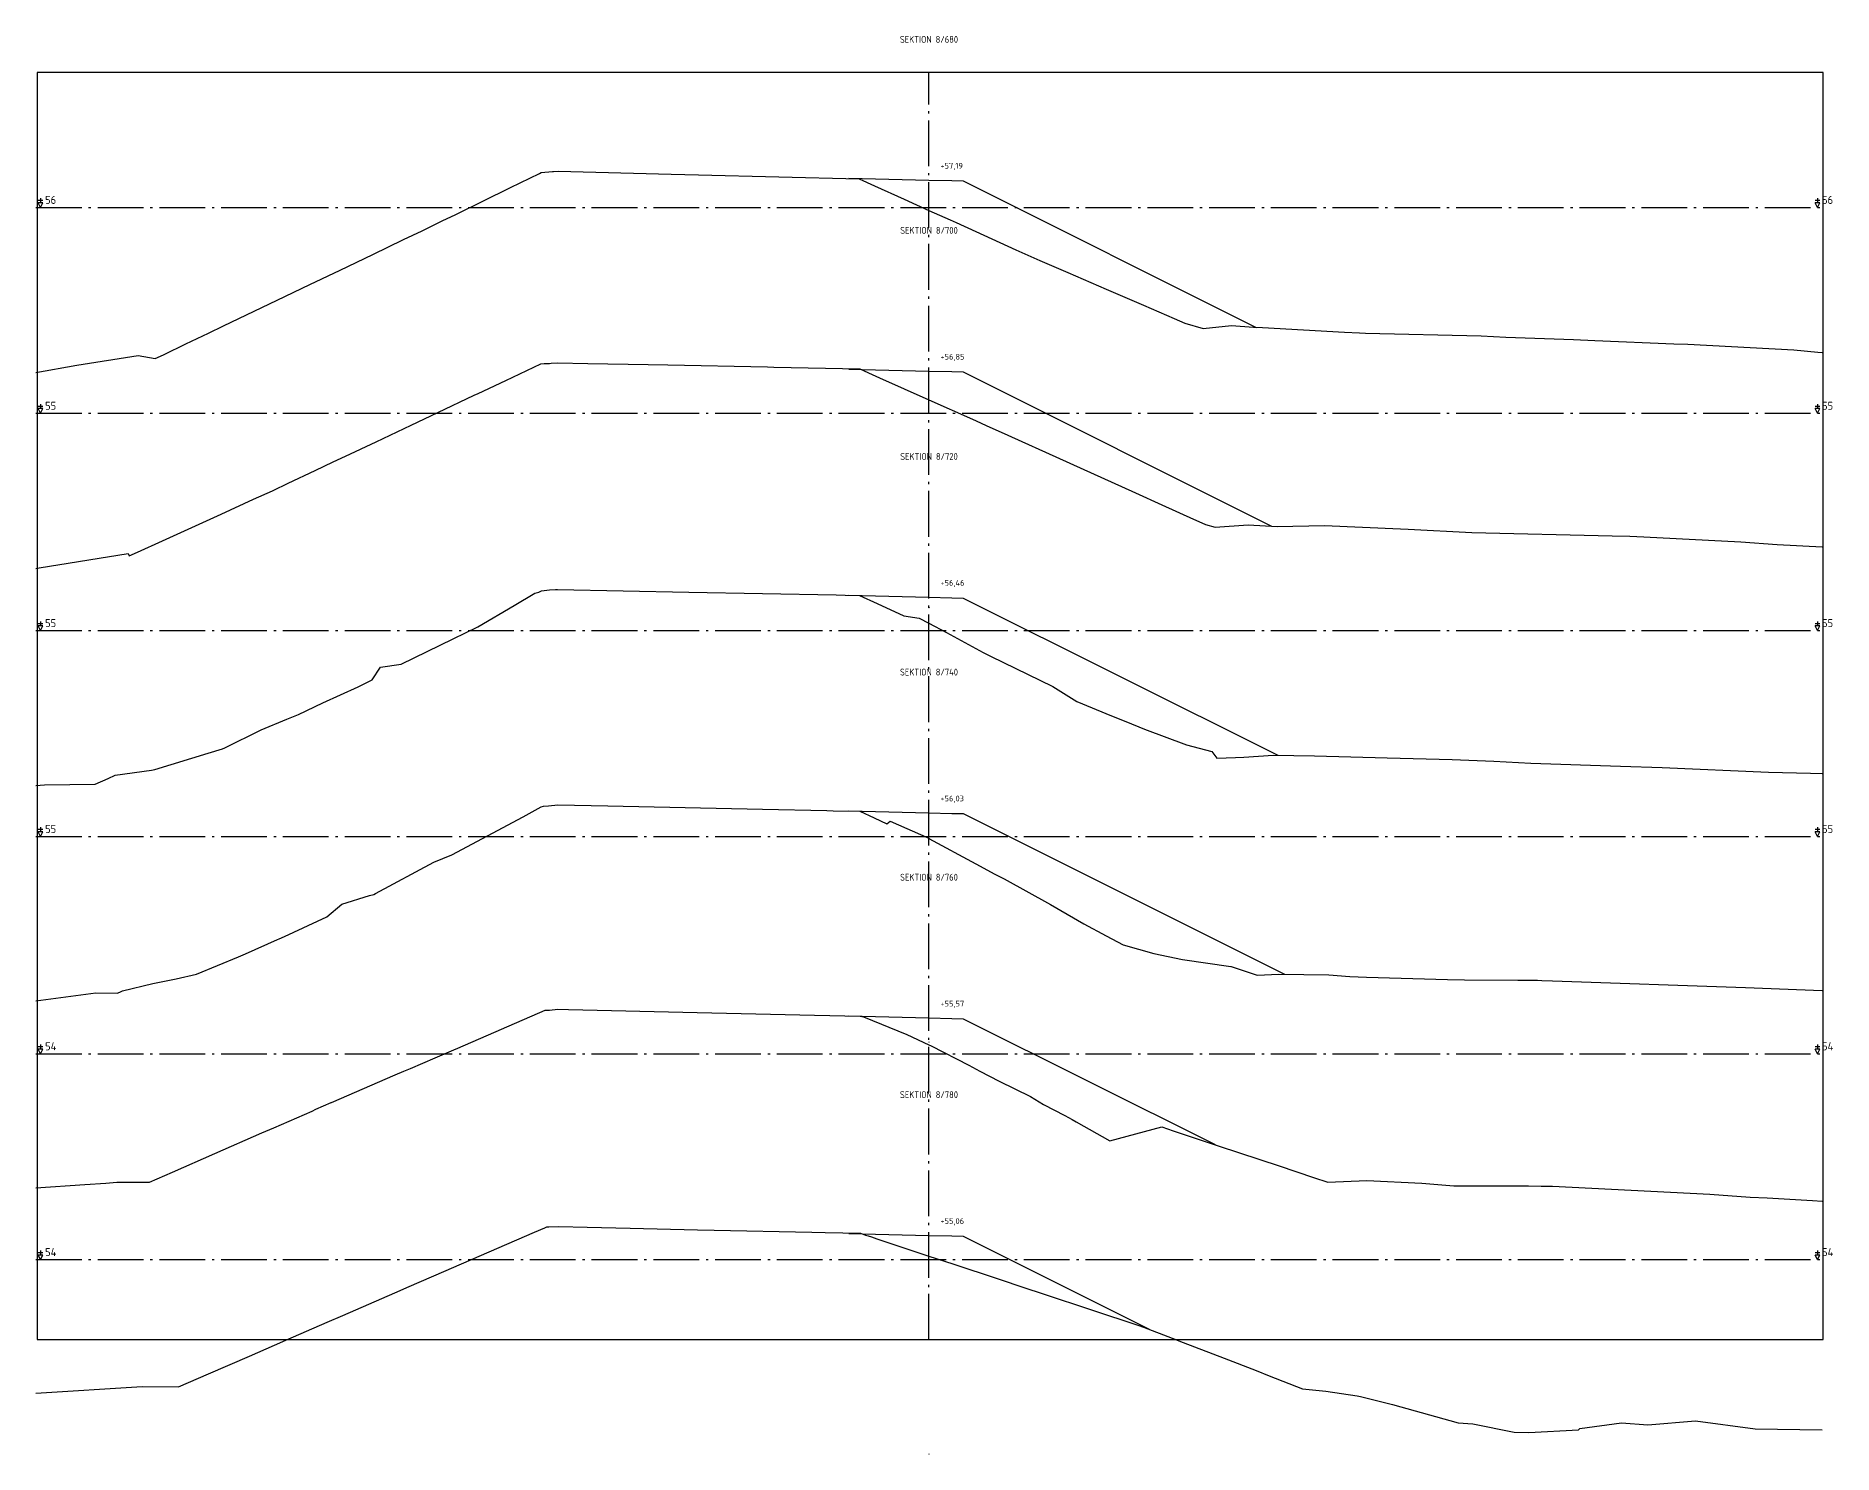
# Model space of a CAD drawing. Header units: metres. Extents: x 164066 to 165347, y 6228109 to 6230364.
# Drawn here: x 164151.8 to 164230.4, y 6229079.2 to 6229141.1 of the extents above; entities that cross this region are included whole.
import ezdxf
from ezdxf.enums import TextEntityAlignment as Align

# ---------------------------------------------------------------- set-up
doc = ezdxf.new("R2010")
doc.units = ezdxf.units.M
doc.header["$LTSCALE"] = 0.1
doc.linetypes.add('CENTRUMLINJE', pattern=[27, 20, -3, 1, -3])
for name, color, linetype in [('M-000', 7, 'Continuous'), ('M-372A', 3, 'Continuous'), ('M-374C', 6, 'Continuous'), ('M-378A', 7, 'CENTRUMLINJE'), ('M-378AT', 4, 'Continuous'), ('M-378B', 4, 'CENTRUMLINJE'), ('M-378BT', 4, 'Continuous'), ('T19202X', 4, 'Continuous')]:
    doc.layers.add(name, color=color, linetype=linetype)
doc.styles.add('ISO35', font='ISO3098', dxfattribs={"height": 3.5})
doc.styles.add('P_ISO_25', font='ISO', dxfattribs={"height": 2.5})
doc.styles.add('P_ISO_30', font='ISO', dxfattribs={"height": 3})

msp = doc.modelspace()

# ---------------------------------------------------------------- linework, layer by layer
at = {"layer": 'M-000'}
msp.add_lwpolyline([(164151.854, 6229084.154), (164229.954, 6229084.154), (164229.954, 6229139.554), (164151.854, 6229139.554), (164151.854, 6229084.154)], dxfattribs=at)
at = {"layer": 'M-372A', "color": 3, "linetype": 'Continuous'}
for points in [[(164151.804, 6229126.439), (164153.591, 6229126.752), (164156.27, 6229127.182), (164157.018, 6229127.04), (164157.124, 6229127.09), (164157.412, 6229127.228), (164158.358, 6229127.682), (164159.346, 6229128.155), (164160.009, 6229128.472), (164162.353, 6229129.595), (164163.782, 6229130.279), (164165.111, 6229130.915), (164166.529, 6229131.594), (164167.883, 6229132.243), (164168.691, 6229132.63), (164168.84, 6229132.703), (164169.573, 6229133.061), (164170.158, 6229133.346), (164172.558, 6229134.519), (164173.824, 6229135.137), (164173.899, 6229135.174), (164174.39, 6229135.214), (164174.433, 6229135.218), (164174.636, 6229135.235), (164179.587, 6229135.104), (164180.777, 6229135.075), (164187.808, 6229134.904), (164188.478, 6229134.6), (164189.77, 6229134.014), (164190.854, 6229133.523), (164191.777, 6229133.105), (164192.042, 6229132.985), (164192.907, 6229132.592), (164194.299, 6229131.961), (164194.652, 6229131.802), (164195.704, 6229131.325), (164196.919, 6229130.801), (164198.597, 6229130.079), (164200.227, 6229129.377), (164201.569, 6229128.799), (164202.048, 6229128.593), (164202.847, 6229128.364), (164204.082, 6229128.49), (164205.047, 6229128.409), (164205.44, 6229128.397), (164209.024, 6229128.198), (164209.684, 6229128.165), (164209.946, 6229128.156), (164214.993, 6229128.039), (164216.075, 6229127.985), (164219.038, 6229127.871), (164219.969, 6229127.83), (164223.428, 6229127.686), (164224.042, 6229127.67), (164228.673, 6229127.424), (164229.715, 6229127.323), (164229.904, 6229127.309)], [(164151.804, 6229117.87), (164151.952, 6229117.892), (164155.841, 6229118.521), (164155.878, 6229118.418), (164156.243, 6229118.583), (164157.337, 6229119.081), (164159.898, 6229120.244), (164161.323, 6229120.892), (164162.143, 6229121.264), (164162.173, 6229121.279), (164162.833, 6229121.591), (164164.011, 6229122.147), (164164.808, 6229122.524), (164165.337, 6229122.774), (164166.676, 6229123.407), (164168.216, 6229124.135), (164169.379, 6229124.685), (164170.97, 6229125.437), (164171.143, 6229125.519), (164172.35, 6229126.089), (164173.886, 6229126.815), (164174.026, 6229126.822), (164174.261, 6229126.834), (164174.332, 6229126.838), (164174.609, 6229126.86), (164175.935, 6229126.833), (164178.58, 6229126.78), (164179.428, 6229126.763), (164183.798, 6229126.675), (164184.066, 6229126.67), (164187.83, 6229126.593), (164188.376, 6229126.349), (164188.697, 6229126.205), (164190.854, 6229125.239), (164192.752, 6229124.39), (164193.113, 6229124.229), (164193.382, 6229124.108), (164194.017, 6229123.821), (164196.859, 6229122.538), (164197.006, 6229122.472), (164199.879, 6229121.174), (164201.034, 6229120.653), (164202.415, 6229120.029), (164202.909, 6229119.806), (164202.943, 6229119.791), (164203.365, 6229119.67), (164204.816, 6229119.77), (164206.08, 6229119.709), (164208.154, 6229119.74), (164211.476, 6229119.595), (164211.805, 6229119.583), (164214.592, 6229119.439), (164220.725, 6229119.298), (164221.5, 6229119.276), (164222.111, 6229119.25), (164226.356, 6229119.026), (164227.938, 6229118.915), (164229.904, 6229118.814)], [(164151.804, 6229108.376), (164152.183, 6229108.414), (164154.399, 6229108.434), (164154.955, 6229108.686), (164155.266, 6229108.828), (164156.853, 6229109.043), (164157.001, 6229109.075), (164159.334, 6229109.792), (164159.957, 6229109.981), (164160.059, 6229110.033), (164161.656, 6229110.811), (164162.77, 6229111.285), (164163.283, 6229111.477), (164164.346, 6229111.992), (164165.895, 6229112.686), (164166.506, 6229112.996), (164166.874, 6229113.55), (164167.767, 6229113.681), (164170.045, 6229114.791), (164171.132, 6229115.318), (164172.715, 6229116.255), (164173.625, 6229116.79), (164173.8, 6229116.835), (164173.909, 6229116.89), (164174.266, 6229116.93), (164174.52, 6229116.943), (164174.615, 6229116.948), (164180.35, 6229116.835), (164186.79, 6229116.709), (164187.196, 6229116.7), (164187.817, 6229116.688), (164188.586, 6229116.334), (164189.754, 6229115.797), (164190.424, 6229115.696), (164190.854, 6229115.469), (164191.622, 6229115.064), (164193.218, 6229114.193), (164193.547, 6229114.027), (164196.275, 6229112.702), (164197.314, 6229112.057), (164198.838, 6229111.431), (164199.462, 6229111.175), (164200.273, 6229110.842), (164202.115, 6229110.153), (164203.224, 6229109.861), (164203.439, 6229109.569), (164204.255, 6229109.604), (164204.626, 6229109.619), (164205.911, 6229109.701), (164207.71, 6229109.68), (164210.892, 6229109.591), (164213.737, 6229109.513), (164215.551, 6229109.448), (164217.165, 6229109.354), (164221.095, 6229109.224), (164222.918, 6229109.161), (164227.565, 6229108.968), (164229.396, 6229108.926), (164229.904, 6229108.902)], [(164151.804, 6229098.973), (164154.425, 6229099.319), (164155.353, 6229099.294), (164155.478, 6229099.348), (164155.587, 6229099.396), (164156.913, 6229099.729), (164157.942, 6229099.928), (164158.819, 6229100.125), (164160.66, 6229100.886), (164160.969, 6229101.024), (164162.369, 6229101.645), (164162.442, 6229101.679), (164162.677, 6229101.774), (164164.524, 6229102.638), (164165.173, 6229103.193), (164166.389, 6229103.575), (164166.579, 6229103.619), (164166.651, 6229103.661), (164169.205, 6229105.021), (164169.997, 6229105.347), (164173.116, 6229107.017), (164173.89, 6229107.447), (164173.995, 6229107.469), (164174.21, 6229107.487), (164174.621, 6229107.534), (164176.81, 6229107.487), (164183.573, 6229107.343), (164186.388, 6229107.283), (164186.659, 6229107.277), (164187.823, 6229107.254), (164188.46, 6229106.961), (164189.006, 6229106.71), (164189.159, 6229106.814), (164190.845, 6229106.072), (164190.854, 6229106.067), (164192.897, 6229104.954), (164193.737, 6229104.505), (164194.137, 6229104.299), (164196.17, 6229103.172), (164197.619, 6229102.339), (164198.605, 6229101.808), (164199.35, 6229101.415), (164200.692, 6229101.034), (164201.935, 6229100.78), (164204.054, 6229100.467), (164204.057, 6229100.467), (164204.071, 6229100.466), (164205.202, 6229100.091), (164206.154, 6229100.132), (164208.339, 6229100.107), (164209.252, 6229100.033), (164209.983, 6229100), (164213.53, 6229099.892), (164214.276, 6229099.878), (164216.607, 6229099.872), (164217.463, 6229099.866), (164217.655, 6229099.859), (164218.116, 6229099.843), (164226.564, 6229099.55), (164229.904, 6229099.423)], [(164151.804, 6229090.797), (164153.946, 6229090.933), (164154.865, 6229091.002), (164155.342, 6229091.036), (164156.763, 6229091.036), (164157.774, 6229091.478), (164159.631, 6229092.291), (164161.684, 6229093.189), (164162.211, 6229093.419), (164163.878, 6229094.148), (164164.048, 6229094.223), (164164.715, 6229094.515), (164164.73, 6229094.521), (164167.516, 6229095.724), (164167.891, 6229095.886), (164168.184, 6229096.012), (164169.262, 6229096.478), (164170.079, 6229096.83), (164170.247, 6229096.903), (164174.071, 6229098.554), (164174.083, 6229098.555), (164174.095, 6229098.564), (164174.096, 6229098.564), (164174.255, 6229098.565), (164174.622, 6229098.596), (164175.092, 6229098.586), (164180.712, 6229098.462), (164185.846, 6229098.338), (164187.848, 6229098.29), (164187.986, 6229098.262), (164189.892, 6229097.489), (164190.854, 6229097.041), (164190.951, 6229096.996), (164192.593, 6229096.151), (164193.075, 6229095.886), (164193.927, 6229095.448), (164195.296, 6229094.784), (164195.857, 6229094.44), (164196.787, 6229093.955), (164197.113, 6229093.78), (164197.296, 6229093.68), (164198.755, 6229092.852), (164201.034, 6229093.452), (164201.533, 6229093.286), (164202.095, 6229093.099), (164202.313, 6229093.027), (164203.544, 6229092.618), (164206.164, 6229091.747), (164207.661, 6229091.25), (164208.299, 6229091.038), (164210.005, 6229091.105), (164212.399, 6229090.997), (164213.8, 6229090.874), (164217.074, 6229090.881), (164217.619, 6229090.87), (164218.122, 6229090.858), (164225, 6229090.509), (164226.758, 6229090.388), (164227.512, 6229090.353), (164229.491, 6229090.241), (164229.904, 6229090.208)], [(164151.804, 6229081.809), (164156.455, 6229082.103), (164158.039, 6229082.092), (164158.478, 6229082.282), (164159.356, 6229082.664), (164161.137, 6229083.437), (164162.236, 6229083.914), (164162.738, 6229084.133), (164164.538, 6229084.914), (164165.227, 6229085.214), (164167.496, 6229086.199), (164168.124, 6229086.472), (164169.64, 6229087.13), (164173.607, 6229088.853), (164174.054, 6229089.047), (164174.138, 6229089.084), (164174.237, 6229089.091), (164174.669, 6229089.095), (164175.911, 6229089.067), (164177.786, 6229089.025), (164180.732, 6229088.96), (164181.463, 6229088.944), (164185.734, 6229088.85), (164186.314, 6229088.838), (164187.854, 6229088.804), (164188.085, 6229088.728), (164188.198, 6229088.69), (164188.344, 6229088.642), (164188.569, 6229088.567), (164190.854, 6229087.811), (164191.892, 6229087.468), (164193.88, 6229086.81), (164195.044, 6229086.425), (164195.81, 6229086.172), (164198.008, 6229085.444), (164199.988, 6229084.789), (164200.239, 6229084.706), (164201.489, 6229084.221), (164201.963, 6229084.037), (164203.757, 6229083.342), (164205.157, 6229082.799), (164205.729, 6229082.577), (164207.192, 6229082.01), (164208.212, 6229081.897), (164209.573, 6229081.694), (164209.725, 6229081.674), (164211.127, 6229081.323), (164213.995, 6229080.525), (164214.635, 6229080.467), (164216.447, 6229080.111), (164217.078, 6229080.09), (164219.251, 6229080.218), (164219.313, 6229080.27), (164221.134, 6229080.518), (164222.285, 6229080.43), (164224.374, 6229080.599), (164226.974, 6229080.252), (164229.904, 6229080.205)]]:
    msp.add_lwpolyline(points, dxfattribs=at)
at = {"layer": 'M-374C', "color": 6, "linetype": 'Continuous'}
for points in [[(164187.354, 6229134.933), (164190.854, 6229134.846), (164191.854, 6229134.821), (164192.354, 6229134.808), (164205.159, 6229128.406)], [(164187.354, 6229126.587), (164190.854, 6229126.499), (164191.854, 6229126.474), (164192.354, 6229126.462), (164205.836, 6229119.721)], [(164187.354, 6229116.701), (164190.854, 6229116.613), (164191.854, 6229116.588), (164192.354, 6229116.576), (164206.107, 6229109.699)], [(164187.354, 6229107.274), (164190.854, 6229107.187), (164191.854, 6229107.162), (164192.354, 6229107.149), (164206.393, 6229100.13)], [(164187.354, 6229098.308), (164190.854, 6229098.22), (164191.854, 6229098.195), (164192.354, 6229098.183), (164203.362, 6229092.679)], [(164187.354, 6229088.801), (164190.854, 6229088.714), (164191.854, 6229088.689), (164192.354, 6229088.676), (164200.484, 6229084.611)]]:
    msp.add_lwpolyline(points, dxfattribs=at)
at = {"layer": 'M-378A'}
for p, q in [((164151.804, 6229133.654), (164229.904, 6229133.654)), ((164151.804, 6229124.654), (164229.904, 6229124.654)), ((164151.804, 6229115.154), (164229.904, 6229115.154)), ((164151.804, 6229106.154), (164229.904, 6229106.154)), ((164151.804, 6229096.654), (164229.904, 6229096.654)), ((164151.804, 6229087.654), (164229.904, 6229087.654))]:
    msp.add_line(p, q, dxfattribs=at)
at = {"layer": 'M-378AT'}
for p, q in [((164152.104, 6229133.954), (164151.904, 6229133.954)), ((164152.004, 6229133.654), (164151.904, 6229133.854)), ((164152.104, 6229133.854), (164151.904, 6229133.854)), ((164152.004, 6229134.054), (164152.004, 6229133.854)), ((164152.004, 6229133.654), (164152.104, 6229133.854)), ((164229.804, 6229133.954), (164229.604, 6229133.954)), ((164229.704, 6229133.654), (164229.604, 6229133.854)), ((164229.804, 6229133.854), (164229.604, 6229133.854)), ((164229.704, 6229134.054), (164229.704, 6229133.854)), ((164229.704, 6229133.654), (164229.804, 6229133.854)), ((164152.104, 6229124.954), (164151.904, 6229124.954)), ((164152.004, 6229124.654), (164151.904, 6229124.854)), ((164152.104, 6229124.854), (164151.904, 6229124.854)), ((164152.004, 6229125.054), (164152.004, 6229124.854)), ((164152.004, 6229124.654), (164152.104, 6229124.854)), ((164229.804, 6229124.954), (164229.604, 6229124.954)), ((164229.704, 6229124.654), (164229.604, 6229124.854)), ((164229.804, 6229124.854), (164229.604, 6229124.854)), ((164229.704, 6229125.054), (164229.704, 6229124.854)), ((164229.704, 6229124.654), (164229.804, 6229124.854)), ((164152.104, 6229115.454), (164151.904, 6229115.454)), ((164152.004, 6229115.154), (164151.904, 6229115.354)), ((164152.104, 6229115.354), (164151.904, 6229115.354)), ((164152.004, 6229115.554), (164152.004, 6229115.354)), ((164152.004, 6229115.154), (164152.104, 6229115.354)), ((164229.804, 6229115.454), (164229.604, 6229115.454)), ((164229.704, 6229115.154), (164229.604, 6229115.354)), ((164229.804, 6229115.354), (164229.604, 6229115.354)), ((164229.704, 6229115.554), (164229.704, 6229115.354)), ((164229.704, 6229115.154), (164229.804, 6229115.354)), ((164152.104, 6229106.454), (164151.904, 6229106.454)), ((164152.004, 6229106.154), (164151.904, 6229106.354)), ((164152.104, 6229106.354), (164151.904, 6229106.354)), ((164152.004, 6229106.554), (164152.004, 6229106.354)), ((164152.004, 6229106.154), (164152.104, 6229106.354)), ((164229.804, 6229106.454), (164229.604, 6229106.454)), ((164229.704, 6229106.154), (164229.604, 6229106.354)), ((164229.804, 6229106.354), (164229.604, 6229106.354)), ((164229.704, 6229106.554), (164229.704, 6229106.354)), ((164229.704, 6229106.154), (164229.804, 6229106.354)), ((164152.104, 6229096.954), (164151.904, 6229096.954)), ((164152.004, 6229097.054), (164152.004, 6229096.854)), ((164229.804, 6229096.954), (164229.604, 6229096.954)), ((164229.704, 6229097.054), (164229.704, 6229096.854)), ((164152.004, 6229096.654), (164151.904, 6229096.854)), ((164152.104, 6229096.854), (164151.904, 6229096.854)), ((164152.004, 6229096.654), (164152.104, 6229096.854)), ((164229.704, 6229096.654), (164229.604, 6229096.854)), ((164229.804, 6229096.854), (164229.604, 6229096.854)), ((164229.704, 6229096.654), (164229.804, 6229096.854)), ((164152.104, 6229087.954), (164151.904, 6229087.954)), ((164152.004, 6229087.654), (164151.904, 6229087.854)), ((164152.104, 6229087.854), (164151.904, 6229087.854)), ((164152.004, 6229088.054), (164152.004, 6229087.854)), ((164152.004, 6229087.654), (164152.104, 6229087.854)), ((164229.804, 6229087.954), (164229.604, 6229087.954)), ((164229.704, 6229087.654), (164229.604, 6229087.854)), ((164229.804, 6229087.854), (164229.604, 6229087.854)), ((164229.704, 6229088.054), (164229.704, 6229087.854)), ((164229.704, 6229087.654), (164229.804, 6229087.854))]:
    msp.add_line(p, q, dxfattribs=at)
at = {"layer": 'M-378B', "linetype": 'CENTRUMLINJE'}
msp.add_line((164190.854, 6229084.154), (164190.854, 6229139.554), dxfattribs=at)
at = {"layer": 'T19202X'}
for centre in [(164190.854, 6229124.654), (164190.854, 6229116.154), (164190.854, 6229106.654), (164190.854, 6229097.154), (164190.854, 6229088.154), (164190.854, 6229079.154)]:
    msp.add_circle(centre, 0.001, dxfattribs=at)

# ---------------------------------------------------------------- texts
at = {"layer": 'M-378AT', "style": 'ISO35'}
for s, p in [('56', (164152.204, 6229133.804)), ('56', (164229.904, 6229133.804)), ('55', (164152.204, 6229124.804)), ('55', (164229.904, 6229124.804)), ('55', (164152.204, 6229115.304)), ('55', (164229.904, 6229115.304)), ('55', (164152.204, 6229106.304)), ('55', (164229.904, 6229106.304)), ('54', (164152.204, 6229096.804)), ('54', (164229.904, 6229096.804)), ('54', (164152.204, 6229087.804)), ('54', (164229.904, 6229087.804))]:
    msp.add_text(s, height=0.35, dxfattribs=at).set_placement(p)
at = {"layer": 'M-378BT', "style": 'P_ISO_30'}
for s, p in [('SEKTION 8/680', (164190.854, 6229140.846)), ('SEKTION 8/700', (164190.854, 6229132.499)), ('SEKTION 8/720', (164190.854, 6229122.613)), ('SEKTION 8/740', (164190.854, 6229113.187)), ('SEKTION 8/760', (164190.854, 6229104.22)), ('SEKTION 8/780', (164190.854, 6229094.714))]:
    msp.add_text(s, height=0.3, dxfattribs=at).set_placement(p, align=Align.CENTER)
at = {"layer": 'M-378BT', "style": 'P_ISO_25'}
for s, p in [('+57,19', (164191.354, 6229135.346)), ('+56,85', (164191.354, 6229126.999)), ('+56,46', (164191.354, 6229117.113)), ('+56,03', (164191.354, 6229107.687)), ('+55,57', (164191.354, 6229098.72)), ('+55,06', (164191.354, 6229089.214))]:
    msp.add_text(s, height=0.25, dxfattribs=at).set_placement(p)

doc.saveas('drawing.dxf')
